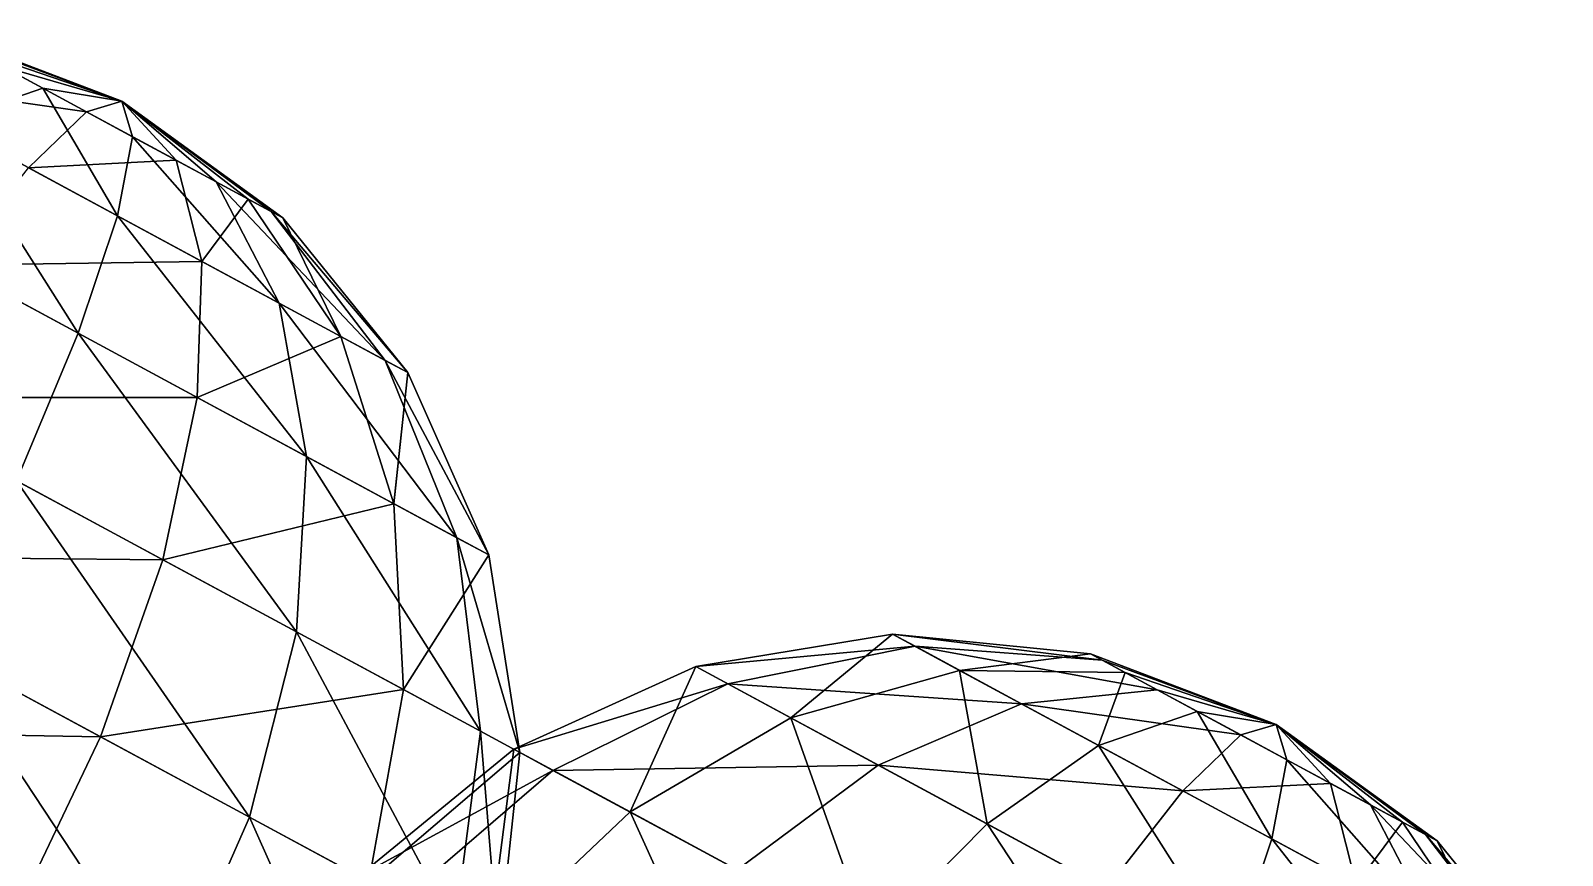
# Model space of a CAD drawing. Header units: metres. Extents: x -386 to 289, y -317 to 299.
# Drawn here: x -29.6 to 30.2, y -220.8 to -188.6 of the extents above; entities that cross this region are included whole.
import ezdxf

# ---------------------------------------------------------------- set-up
doc = ezdxf.new("R2010")
doc.units = ezdxf.units.M

msp = doc.modelspace()

# ---------------------------------------------------------------- linework, layer by layer
for points in [[(-26.03718, -191.36772, -619.58606), (-32.83917, -188.8591, -622.54803), (-33.296272, -188.61247, -618.5625), (-33.296173, -188.61237, -618.5624)], [(-26.03718, -191.36772, -619.58606), (-33.296272, -188.61247, -618.5625), (-31.938375, -189.34515, -614.8512), (-31.938276, -189.34505, -614.8511)], [(-26.03718, -191.36772, -619.58606), (-30.689543, -190.01898, -625.7399), (-32.83917, -188.8591, -622.54803), (-32.83907, -188.859, -622.5479)], [(-31.938375, -189.34515, -614.8512), (-32.98156, -192.18773, -605.72034), (-29.129322, -190.86084, -612.4086), (-29.129223, -190.86073, -612.4085)], [(-26.03718, -191.36772, -619.58606), (-31.938375, -189.34515, -614.8512), (-29.129322, -190.86084, -612.4086), (-29.129223, -190.86073, -612.4085)], [(-27.423384, -191.78131, -627.2829), (-35.995674, -190.5614, -631.4744), (-30.689543, -190.01898, -625.7399), (-30.689444, -190.01888, -625.7398)], [(-26.03718, -191.36772, -619.58606), (-27.423384, -191.78131, -627.2829), (-30.689543, -190.01898, -625.7399), (-30.689444, -190.01888, -625.7398)], [(-30.689543, -190.01898, -625.7399), (-30.689543, -190.01898, -625.7399), (-27.423384, -191.78131, -627.2829), (-27.423285, -191.7812, -627.2828)], [(-27.423384, -191.78131, -627.2829), (-29.68594, -193.96594, -634.45514), (-35.995674, -190.5614, -631.4744), (-35.995575, -190.5613, -631.4743)], [(-29.129322, -190.86084, -612.4086), (-32.98156, -192.18773, -605.72034), (-26.205542, -195.84387, -604.717), (-26.205442, -195.84377, -604.71686)], [(-29.129322, -190.86084, -612.4086), (-26.205542, -195.84387, -604.717), (-25.621796, -192.75339, -611.8892), (-25.621696, -192.75328, -611.8891)], [(-26.03718, -191.36772, -619.58606), (-29.129322, -190.86084, -612.4086), (-25.621796, -192.75339, -611.8892), (-25.621696, -192.75328, -611.8891)], [(-26.03718, -191.36772, -619.58606), (-23.91586, -193.67386, -626.7635), (-27.423384, -191.78131, -627.2829), (-27.423285, -191.7812, -627.2828)], [(-26.03718, -191.36772, -619.58606), (-25.621796, -192.75339, -611.8892), (-22.355639, -194.51572, -613.4322), (-22.35554, -194.51561, -613.43207)], [(-26.03718, -191.36772, -619.58606), (-22.355639, -194.51572, -613.4322), (-20.206013, -195.6756, -616.6241), (-20.205914, -195.67549, -616.62396)], [(-26.03718, -191.36772, -619.58606), (-20.206013, -195.6756, -616.6241), (-19.748909, -195.92223, -620.6096), (-19.74881, -195.92212, -620.6095)], [(-26.03718, -191.36772, -619.58606), (-19.748909, -195.92223, -620.6096), (-21.106806, -195.18954, -624.32086), (-21.106707, -195.18944, -624.32074)], [(-26.03718, -191.36772, -619.58606), (-21.106806, -195.18954, -624.32086), (-23.91586, -193.67386, -626.7635), (-23.91576, -193.67375, -626.76337)], [(-23.91586, -193.67386, -626.7635), (-29.68594, -193.96594, -634.45514), (-27.423384, -191.78131, -627.2829), (-27.423285, -191.7812, -627.2828)], [(-32.98156, -192.18773, -605.72034), (-37.331364, -195.258, -599.977), (-27.748634, -200.42856, -598.558), (-27.748535, -200.42845, -598.55786)], [(-32.98156, -192.18773, -605.72034), (-27.748634, -200.42856, -598.558), (-26.205542, -195.84387, -604.717), (-26.205442, -195.84377, -604.71686)], [(-25.621796, -192.75339, -611.8892), (-26.205542, -195.84387, -604.717), (-19.89581, -199.24841, -607.6977), (-19.89571, -199.2483, -607.6976)], [(-25.621796, -192.75339, -611.8892), (-19.89581, -199.24841, -607.6977), (-22.355639, -194.51572, -613.4322), (-22.35554, -194.51561, -613.43207)], [(-23.91586, -193.67386, -626.7635), (-22.909924, -197.62209, -633.4518), (-29.68594, -193.96594, -634.45514), (-29.68584, -193.96584, -634.455)], [(-21.106806, -195.18954, -624.32086), (-22.909924, -197.62209, -633.4518), (-23.91586, -193.67386, -626.7635), (-23.91576, -193.67375, -626.76337)], [(-22.909924, -197.62209, -633.4518), (-32.67066, -197.77277, -640.61414), (-29.68594, -193.96594, -634.45514), (-29.68584, -193.96584, -634.455)], [(-22.355639, -194.51572, -613.4322), (-19.89581, -199.24841, -607.6977), (-15.743053, -201.48912, -613.86395), (-15.742953, -201.48901, -613.86383)], [(-22.355639, -194.51572, -613.4322), (-15.743053, -201.48912, -613.86395), (-20.206013, -195.6756, -616.6241), (-20.205914, -195.67549, -616.62396)], [(-37.331364, -195.258, -599.977), (-30.145912, -206.195, -593.83203), (-27.748634, -200.42856, -598.558), (-27.748535, -200.42845, -598.55786)], [(-21.106806, -195.18954, -624.32086), (-17.483253, -200.55017, -628.73303), (-22.909924, -197.62209, -633.4518), (-22.909824, -197.62198, -633.45166)], [(-19.748909, -195.92223, -620.6096), (-17.483253, -200.55017, -628.73303), (-21.106806, -195.18954, -624.32086), (-21.106707, -195.18944, -624.32074)], [(-26.205542, -195.84387, -604.717), (-27.748634, -200.42856, -598.558), (-18.825323, -205.24332, -602.77344), (-18.825224, -205.24321, -602.7733)], [(-26.205542, -195.84387, -604.717), (-18.825323, -205.24332, -602.77344), (-19.89581, -199.24841, -607.6977), (-19.89571, -199.2483, -607.6976)], [(-20.206013, -195.6756, -616.6241), (-15.743053, -201.48912, -613.86395), (-14.859993, -201.9656, -621.5634), (-14.859893, -201.9655, -621.5633)], [(-20.206013, -195.6756, -616.6241), (-14.859993, -201.9656, -621.5634), (-19.748909, -195.92223, -620.6096), (-19.74881, -195.92212, -620.6095)], [(-19.748909, -195.92223, -620.6096), (-14.859993, -201.9656, -621.5634), (-17.483253, -200.55017, -628.73303), (-17.483154, -200.55006, -628.7329)], [(-23.087929, -202.94333, -639.1951), (-36.174137, -202.94235, -645.3401), (-32.67066, -197.77277, -640.61414), (-32.67056, -197.77266, -640.614)], [(-22.909924, -197.62209, -633.4518), (-23.087929, -202.94333, -639.1951), (-32.67066, -197.77277, -640.61414), (-32.67056, -197.77266, -640.614)], [(-17.483253, -200.55017, -628.73303), (-23.087929, -202.94333, -639.1951), (-22.909924, -197.62209, -633.4518), (-22.909824, -197.62198, -633.45166)], [(-19.89581, -199.24841, -607.6977), (-18.825323, -205.24332, -602.77344), (-12.95244, -208.41216, -611.4938), (-12.95234, -208.41205, -611.49365)], [(-19.89581, -199.24841, -607.6977), (-12.95244, -208.41216, -611.4938), (-15.743053, -201.48912, -613.86395), (-15.742953, -201.48901, -613.86383)], [(-27.748634, -200.42856, -598.558), (-30.145912, -206.195, -593.83203), (-19.217134, -212.09184, -598.9949), (-19.217035, -212.09174, -598.99475)], [(-27.748634, -200.42856, -598.558), (-19.217134, -212.09184, -598.9949), (-18.825323, -205.24332, -602.77344), (-18.825224, -205.24321, -602.7733)], [(-17.483253, -200.55017, -628.73303), (-15.413454, -207.08426, -632.52185), (-23.087929, -202.94333, -639.1951), (-23.08783, -202.94322, -639.195)], [(-14.859993, -201.9656, -621.5634), (-15.413454, -207.08426, -632.52185), (-17.483253, -200.55017, -628.73303), (-17.483154, -200.55006, -628.7329)], [(-15.743053, -201.48912, -613.86395), (-12.95244, -208.41216, -611.4938), (-11.703609, -209.08598, -622.38245), (-11.703509, -209.08588, -622.3823)], [(-15.743053, -201.48912, -613.86395), (-11.703609, -209.08598, -622.38245), (-14.859993, -201.9656, -621.5634), (-14.859893, -201.9655, -621.5633)], [(-14.859993, -201.9656, -621.5634), (-11.703609, -209.08598, -622.38245), (-15.413454, -207.08426, -632.52185), (-15.413354, -207.08415, -632.5217)], [(-24.437737, -209.27496, -643.6022), (-39.95762, -209.12238, -648.311), (-36.174137, -202.94235, -645.3401), (-36.174038, -202.94225, -645.33997)], [(-23.087929, -202.94333, -639.1951), (-24.437737, -209.27496, -643.6022), (-36.174137, -202.94235, -645.3401), (-36.174038, -202.94225, -645.33997)], [(-15.413454, -207.08426, -632.52185), (-24.437737, -209.27496, -643.6022), (-23.087929, -202.94333, -639.1951), (-23.08783, -202.94322, -639.195)], [(-18.825323, -205.24332, -602.77344), (-19.217134, -212.09184, -598.9949), (-12.024349, -215.97287, -609.67505), (-12.024249, -215.97276, -609.6749)], [(-18.825323, -205.24332, -602.77344), (-12.024349, -215.97287, -609.67505), (-12.95244, -208.41216, -611.4938), (-12.95234, -208.41205, -611.49365)], [(-30.145912, -206.195, -593.83203), (-33.234013, -212.75024, -590.86115), (-21.044544, -219.32732, -596.61957), (-21.044445, -219.32721, -596.61945)], [(-30.145912, -206.195, -593.83203), (-21.044544, -219.32732, -596.61957), (-19.217134, -212.09184, -598.9949), (-19.217035, -212.09174, -598.99475)], [(-15.413454, -207.08426, -632.52185), (-15.0384655, -214.34654, -635.42914), (-24.437737, -209.27496, -643.6022), (-24.437637, -209.27486, -643.60205)], [(-11.703609, -209.08598, -622.38245), (-15.0384655, -214.34654, -635.42914), (-15.413454, -207.08426, -632.52185), (-15.413354, -207.08415, -632.5217)], [(-12.95244, -208.41216, -611.4938), (-12.024349, -215.97287, -609.67505), (-10.49485, -216.79814, -623.0109), (-10.49475, -216.79803, -623.0108)], [(-12.95244, -208.41216, -611.4938), (-10.49485, -216.79814, -623.0109), (-11.703609, -209.08598, -622.38245), (-11.703509, -209.08588, -622.3823)], [(-26.867369, -216.1855, -646.3725), (-43.76327, -215.89171, -649.3243), (-39.95762, -209.12238, -648.311), (-39.95752, -209.12227, -648.31085)], [(-24.437737, -209.27496, -643.6022), (-26.867369, -216.1855, -646.3725), (-39.95762, -209.12238, -648.311), (-39.95752, -209.12227, -648.31085)], [(-15.0384655, -214.34654, -635.42914), (-26.867369, -216.1855, -646.3725), (-24.437737, -209.27496, -643.6022), (-24.437637, -209.27486, -643.60205)], [(-11.703609, -209.08598, -622.38245), (-10.49485, -216.79814, -623.0109), (-15.0384655, -214.34654, -635.42914), (-15.038365, -214.34644, -635.429)], [(-19.217134, -212.09184, -598.9949), (-21.044544, -219.32732, -596.61957), (-13.0220375, -223.65604, -608.5318), (-13.021937, -223.65593, -608.5317)], [(-19.217134, -212.09184, -598.9949), (-13.0220375, -223.65604, -608.5318), (-12.024349, -215.97287, -609.67505), (-12.024249, -215.97276, -609.6749)], [(4.9505525, -212.6548, -361.91888), (-3.616703, -213.44945, -353.40036), (4.0674944, -212.17833, -354.21942), (4.0675945, -212.17822, -354.21933)], [(4.0674944, -212.17833, -354.21942), (-3.616703, -213.44945, -353.40036), (0.09314442, -215.45117, -343.261), (0.09324442, -215.45107, -343.2609)], [(4.0674944, -212.17833, -354.21942), (0.09314442, -215.45117, -343.261), (6.690753, -213.59377, -347.04977), (6.690853, -213.59366, -347.04968)], [(12.259814, -213.1932, -359.15875), (4.9505525, -212.6548, -361.91888), (4.0674944, -212.17833, -354.21942), (4.0675945, -212.17822, -354.21933)], [(12.259814, -213.1932, -359.15875), (4.0674944, -212.17833, -354.21942), (11.80271, -212.94658, -355.17322), (11.80281, -212.94647, -355.17313)], [(11.80271, -212.94658, -355.17322), (4.0674944, -212.17833, -354.21942), (6.690753, -213.59377, -347.04977), (6.690853, -213.59366, -347.04968)], [(-33.234013, -212.75024, -590.86115), (-36.802475, -219.64754, -589.84784), (-24.183012, -226.45663, -595.8094), (-24.182913, -226.45653, -595.80927)], [(-33.234013, -212.75024, -590.86115), (-24.183012, -226.45663, -595.8094), (-21.044544, -219.32732, -596.61957), (-21.044445, -219.32721, -596.61945)], [(4.9505525, -212.6548, -361.91888), (-2.3678708, -214.12329, -364.28906), (-3.616703, -213.44945, -353.40036), (-3.6166031, -213.44934, -353.40027)], [(9.103311, -214.89551, -368.0851), (-2.3678708, -214.12329, -364.28906), (4.9505525, -212.6548, -361.91888), (4.9506526, -212.6547, -361.9188)], [(14.409441, -214.35309, -362.35065), (9.103311, -214.89551, -368.0851), (4.9505525, -212.6548, -361.91888), (4.9506526, -212.6547, -361.9188)], [(14.409441, -214.35309, -362.35065), (4.9505525, -212.6548, -361.91888), (12.259814, -213.1932, -359.15875), (12.259914, -213.1931, -359.15866)], [(11.80271, -212.94658, -355.17322), (6.690753, -213.59377, -347.04977), (13.160608, -213.67926, -351.46194), (13.160708, -213.67915, -351.46185)], [(19.061804, -215.70183, -356.19678), (12.259814, -213.1932, -359.15875), (11.80271, -212.94658, -355.17322), (11.80281, -212.94647, -355.17313)], [(19.061804, -215.70183, -356.19678), (11.80271, -212.94658, -355.17322), (13.160608, -213.67926, -351.46194), (13.160708, -213.67915, -351.46185)], [(-2.3678708, -214.12329, -364.28906), (-10.726219, -216.67331, -352.77188), (-3.616703, -213.44945, -353.40036), (-3.6166031, -213.44934, -353.40027)], [(-3.616703, -213.44945, -353.40036), (-10.726219, -216.67331, -352.77188), (-6.182604, -219.12491, -340.35373), (-6.1825037, -219.1248, -340.35364)], [(-3.616703, -213.44945, -353.40036), (-6.182604, -219.12491, -340.35373), (0.09314442, -215.45117, -343.261), (0.09324442, -215.45107, -343.2609)], [(6.690753, -213.59377, -347.04977), (0.09314442, -215.45117, -343.261), (7.767619, -219.5921, -336.5877), (7.7677193, -219.592, -336.58762)], [(6.690753, -213.59377, -347.04977), (7.767619, -219.5921, -336.5877), (12.117426, -216.52184, -342.3311), (12.117526, -216.52173, -342.331)], [(13.160608, -213.67926, -351.46194), (6.690753, -213.59377, -347.04977), (12.117426, -216.52184, -342.3311), (12.117526, -216.52173, -342.331)], [(19.061804, -215.70183, -356.19678), (14.409441, -214.35309, -362.35065), (12.259814, -213.1932, -359.15875), (12.259914, -213.1931, -359.15866)], [(-2.3678708, -214.12329, -364.28906), (-9.196719, -217.49858, -366.10776), (-10.726219, -216.67331, -352.77188), (-10.726119, -216.6732, -352.7718)], [(3.5050154, -217.29211, -373.00943), (-9.196719, -217.49858, -366.10776), (-2.3678708, -214.12329, -364.28906), (-2.367771, -214.12318, -364.28897)], [(9.103311, -214.89551, -368.0851), (3.5050154, -217.29211, -373.00943), (-2.3678708, -214.12329, -364.28906), (-2.367771, -214.12318, -364.28897)], [(13.160608, -213.67926, -351.46194), (12.117426, -216.52184, -342.3311), (15.969663, -215.19495, -349.01935), (15.969763, -215.19484, -349.01926)], [(19.061804, -215.70183, -356.19678), (13.160608, -213.67926, -351.46194), (15.969663, -215.19495, -349.01935), (15.969763, -215.19484, -349.01926)], [(-15.0384655, -214.34654, -635.42914), (-16.383842, -221.8421, -637.2567), (-26.867369, -216.1855, -646.3725), (-26.86727, -216.1854, -646.3724)], [(-10.49485, -216.79814, -623.0109), (-16.383842, -221.8421, -637.2567), (-15.0384655, -214.34654, -635.42914), (-15.038365, -214.34644, -635.429)], [(17.6756, -216.11542, -363.8936), (9.103311, -214.89551, -368.0851), (14.409441, -214.35309, -362.35065), (14.409541, -214.35298, -362.35056)], [(19.061804, -215.70183, -356.19678), (17.6756, -216.11542, -363.8936), (14.409441, -214.35309, -362.35065), (14.409541, -214.35298, -362.35056)], [(14.409441, -214.35309, -362.35065), (14.409441, -214.35309, -362.35065), (17.6756, -216.11542, -363.8936), (17.6757, -216.11531, -363.8935)], [(15.413044, -218.30005, -371.0659), (3.5050154, -217.29211, -373.00943), (9.103311, -214.89551, -368.0851), (9.103411, -214.8954, -368.08502)], [(17.6756, -216.11542, -363.8936), (15.413044, -218.30005, -371.0659), (9.103311, -214.89551, -368.0851), (9.103411, -214.8954, -368.08502)], [(9.103311, -214.89551, -368.0851), (9.103311, -214.89551, -368.0851), (15.413044, -218.30005, -371.0659), (15.413144, -218.29994, -371.0658)], [(15.969663, -215.19495, -349.01935), (12.117426, -216.52184, -342.3311), (18.893442, -220.17798, -341.32767), (18.893541, -220.17787, -341.32758)], [(15.969663, -215.19495, -349.01935), (18.893442, -220.17798, -341.32767), (19.477188, -217.0875, -348.49997), (19.477287, -217.08739, -348.49988)], [(19.061804, -215.70183, -356.19678), (15.969663, -215.19495, -349.01935), (19.477188, -217.0875, -348.49997), (19.477287, -217.08739, -348.49988)], [(-26.867369, -216.1855, -646.3725), (-30.211243, -223.20398, -647.31744), (-43.76327, -215.89171, -649.3243), (-43.763172, -215.8916, -649.32416)], [(-12.024349, -215.97287, -609.67505), (-13.0220375, -223.65604, -608.5318), (-11.316099, -224.5765, -623.406), (-11.315999, -224.5764, -623.4059)], [(-12.024349, -215.97287, -609.67505), (-11.316099, -224.5765, -623.406), (-10.49485, -216.79814, -623.0109), (-10.49475, -216.79803, -623.0108)], [(0.09314442, -215.45117, -343.261), (-6.182604, -219.12491, -340.35373), (3.21667, -224.19649, -332.1807), (3.21677, -224.19638, -332.1806)], [(0.09314442, -215.45117, -343.261), (3.21667, -224.19649, -332.1807), (7.767619, -219.5921, -336.5877), (7.7677193, -219.592, -336.58762)], [(19.061804, -215.70183, -356.19678), (21.183125, -218.00797, -363.3742), (17.6756, -216.11542, -363.8936), (17.6757, -216.11531, -363.8935)], [(19.061804, -215.70183, -356.19678), (19.477188, -217.0875, -348.49997), (22.743345, -218.84982, -350.0429), (22.743444, -218.84972, -350.04282)], [(19.061804, -215.70183, -356.19678), (22.743345, -218.84982, -350.0429), (24.892971, -220.0097, -353.2348), (24.89307, -220.0096, -353.2347)], [(19.061804, -215.70183, -356.19678), (24.892971, -220.0097, -353.2348), (25.350075, -220.25633, -357.22034), (25.350174, -220.25623, -357.22025)], [(19.061804, -215.70183, -356.19678), (25.350075, -220.25633, -357.22034), (23.992178, -219.52365, -360.9316), (23.992277, -219.52354, -360.93152)], [(19.061804, -215.70183, -356.19678), (23.992178, -219.52365, -360.9316), (21.183125, -218.00797, -363.3742), (21.183224, -218.00786, -363.3741)], [(-16.383842, -221.8421, -637.2567), (-30.211243, -223.20398, -647.31744), (-26.867369, -216.1855, -646.3725), (-26.86727, -216.1854, -646.3724)], [(12.117426, -216.52184, -342.3311), (7.767619, -219.5921, -336.5877), (17.35035, -224.76266, -335.1687), (17.350449, -224.76256, -335.1686)], [(12.117426, -216.52184, -342.3311), (17.35035, -224.76266, -335.1687), (18.893442, -220.17798, -341.32767), (18.893541, -220.17787, -341.32758)], [(21.183125, -218.00797, -363.3742), (15.413044, -218.30005, -371.0659), (17.6756, -216.11542, -363.8936), (17.6757, -216.11531, -363.8935)], [(-9.196719, -217.49858, -366.10776), (-16.776554, -221.63022, -352.3768), (-10.726219, -216.67331, -352.77188), (-10.726119, -216.6732, -352.7718)], [(-10.726219, -216.67331, -352.77188), (-16.776554, -221.63022, -352.3768), (-11.708809, -224.36462, -338.52615), (-11.708709, -224.36452, -338.52606)], [(-10.49485, -216.79814, -623.0109), (-11.316099, -224.5765, -623.406), (-16.383842, -221.8421, -637.2567), (-16.383743, -221.842, -637.2566)], [(-10.726219, -216.67331, -352.77188), (-11.708809, -224.36462, -338.52615), (-6.182604, -219.12491, -340.35373), (-6.1825037, -219.1248, -340.35364)], [(19.477188, -217.0875, -348.49997), (18.893442, -220.17798, -341.32767), (25.203175, -223.58252, -344.30844), (25.203274, -223.58241, -344.30835)], [(19.477188, -217.0875, -348.49997), (25.203175, -223.58252, -344.30844), (22.743345, -218.84982, -350.0429), (22.743444, -218.84972, -350.04282)], [(-9.196719, -217.49858, -366.10776), (-15.070618, -222.55069, -367.25104), (-16.776554, -221.63022, -352.3768), (-16.776455, -221.63011, -352.3767)], [(-2.003932, -221.37961, -376.788), (-15.070618, -222.55069, -367.25104), (-9.196719, -217.49858, -366.10776), (-9.196619, -217.49847, -366.10767)], [(3.5050154, -217.29211, -373.00943), (-2.003932, -221.37961, -376.788), (-9.196719, -217.49858, -366.10776), (-9.196619, -217.49847, -366.10767)], [(12.428325, -222.10687, -377.22485), (-2.003932, -221.37961, -376.788), (3.5050154, -217.29211, -373.00943), (3.5051153, -217.292, -373.00934)], [(15.413044, -218.30005, -371.0659), (12.428325, -222.10687, -377.22485), (3.5050154, -217.29211, -373.00943), (3.5051153, -217.292, -373.00934)], [(3.5050154, -217.29211, -373.00943), (3.5050154, -217.29211, -373.00943), (12.428325, -222.10687, -377.22485), (12.428425, -222.10677, -377.22476)], [(22.18906, -221.95619, -370.06247), (12.428325, -222.10687, -377.22485), (15.413044, -218.30005, -371.0659), (15.413144, -218.29994, -371.0658)], [(21.183125, -218.00797, -363.3742), (22.18906, -221.95619, -370.06247), (15.413044, -218.30005, -371.0659), (15.413144, -218.29994, -371.0658)], [(23.992178, -219.52365, -360.9316), (22.18906, -221.95619, -370.06247), (21.183125, -218.00797, -363.3742), (21.183224, -218.00786, -363.3741)], [(22.743345, -218.84982, -350.0429), (25.203175, -223.58252, -344.30844), (29.35593, -225.82323, -350.47467), (29.35603, -225.82312, -350.47458)], [(22.743345, -218.84982, -350.0429), (29.35593, -225.82323, -350.47467), (24.892971, -220.0097, -353.2348), (24.89307, -220.0096, -353.2347)], [(-21.044544, -219.32732, -596.61957), (-24.183012, -226.45663, -595.8094), (-15.877499, -230.93805, -608.14185), (-15.8773985, -230.93794, -608.1417)], [(-21.044544, -219.32732, -596.61957), (-15.877499, -230.93805, -608.14185), (-13.0220375, -223.65604, -608.5318), (-13.021937, -223.65593, -608.5317)], [(-6.182604, -219.12491, -340.35373), (-11.708809, -224.36462, -338.52615), (-1.2252808, -230.02122, -329.4103), (-1.2251807, -230.02112, -329.41022)], [(-6.182604, -219.12491, -340.35373), (-1.2252808, -230.02122, -329.4103), (3.21667, -224.19649, -332.1807), (3.21677, -224.19638, -332.1806)], [(7.767619, -219.5921, -336.5877), (3.21667, -224.19649, -332.1807), (14.953072, -230.52911, -330.44275), (14.953172, -230.529, -330.44266)], [(7.767619, -219.5921, -336.5877), (14.953072, -230.52911, -330.44275), (17.35035, -224.76266, -335.1687), (17.350449, -224.76256, -335.1686)], [(23.992178, -219.52365, -360.9316), (27.61573, -224.88428, -365.34378), (22.18906, -221.95619, -370.06247), (22.18916, -221.95609, -370.06238)], [(25.350075, -220.25633, -357.22034), (27.61573, -224.88428, -365.34378), (23.992178, -219.52365, -360.9316), (23.992277, -219.52354, -360.93152)], [(-36.802475, -219.64754, -589.84784), (-40.608124, -226.41687, -590.86115), (-28.41866, -232.99396, -596.61957), (-28.41856, -232.99385, -596.61945)], [(-36.802475, -219.64754, -589.84784), (-28.41866, -232.99396, -596.61957), (-24.183012, -226.45663, -595.8094), (-24.182913, -226.45653, -595.80927)], [(18.893442, -220.17798, -341.32767), (17.35035, -224.76266, -335.1687), (26.27366, -229.57742, -339.38412), (26.27376, -229.57732, -339.38403)], [(18.893442, -220.17798, -341.32767), (26.27366, -229.57742, -339.38412), (25.203175, -223.58252, -344.30844), (25.203274, -223.58241, -344.30835)], [(24.892971, -220.0097, -353.2348), (29.35593, -225.82323, -350.47467), (30.23899, -226.29971, -358.17413), (30.23909, -226.2996, -358.17404)], [(24.892971, -220.0097, -353.2348), (30.23899, -226.29971, -358.17413), (25.350075, -220.25633, -357.22034), (25.350174, -220.25623, -357.22025)], [(25.350075, -220.25633, -357.22034), (30.23899, -226.29971, -358.17413), (27.61573, -224.88428, -365.34378), (27.61583, -224.88417, -365.3437)]]:
    msp.add_3dface(points)

doc.saveas('drawing.dxf')
